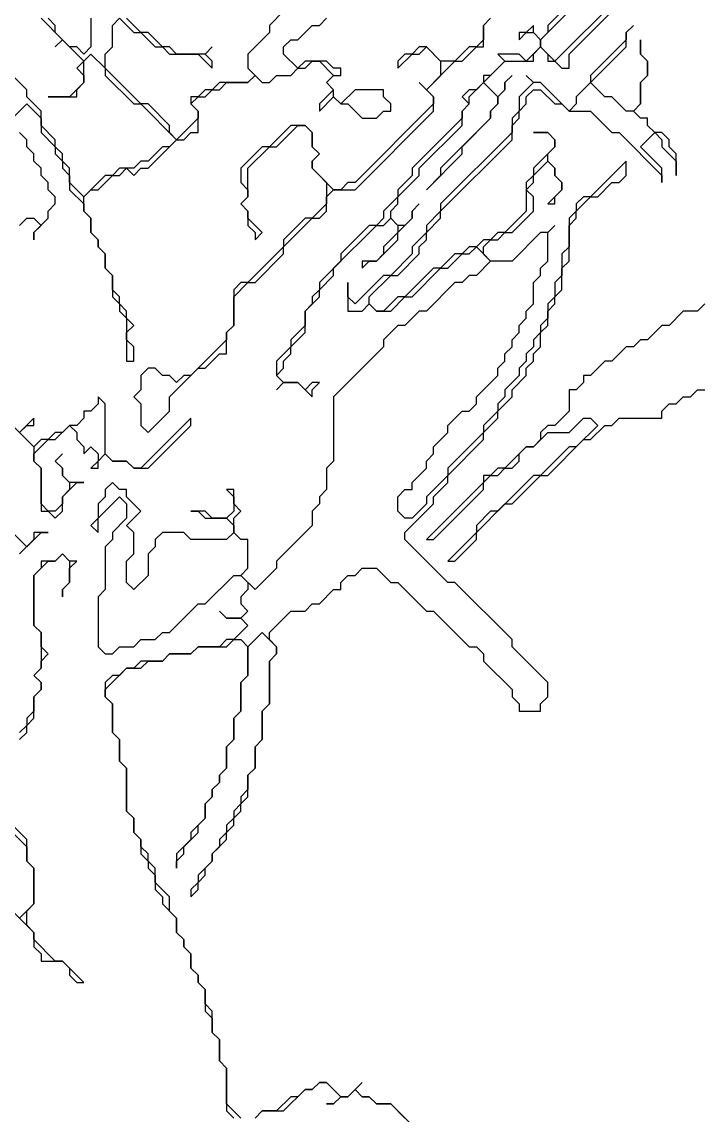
# Model space of a CAD drawing. Header units: metres. Extents: x 0 to 500, y 0 to 703.
# Drawn here: x 344.79 to 356.69, y 348.3 to 367.44 of the extents above; entities that cross this region are included whole.
import ezdxf

# ---------------------------------------------------------------- set-up
doc = ezdxf.new("R2010")
doc.units = ezdxf.units.M

msp = doc.modelspace()

# ---------------------------------------------------------------- linework, layer by layer
for points in [[(354.875, 368.25), (354, 367.375), (354, 367.25), (353.875, 367.125), (353.75, 367.25), (353.75, 367.375), (353.625, 367.25), (353.5, 367.25), (353.5, 367.125), (353.625, 367.25), (353.75, 367.25), (353.875, 367.125), (353.875, 367), (353.625, 366.75), (353.5, 366.875), (353.125, 366.875), (353.25, 366.75), (353, 366.5), (352.875, 366.5), (352.875, 366.375), (352.75, 366.25), (352.625, 366.25), (352.5, 366.125), (352.625, 366), (352.5, 365.875), (352.5, 365.75), (351.625, 364.875), (351.625, 364.75), (351.375, 364.5), (351.375, 364.375), (351.125, 364.125), (351.125, 364), (351, 363.875), (350.875, 363.875), (350.375, 363.375), (350.375, 363.25), (350, 362.875), (350, 362.75), (349.875, 362.625), (349.875, 362.5), (349.75, 362.375), (349.75, 362.125), (349.5, 361.875), (349.5, 361.75), (349.25, 361.5), (349.25, 361.25), (349.375, 361.125), (349.25, 361), (349.375, 361.125), (349.625, 361.125), (349.875, 360.875), (349.875, 361), (350, 361.125), (349.875, 361.125), (349.75, 361), (349.625, 361.125), (349.375, 361.125), (349.25, 361.25), (349.375, 361.375), (349.375, 361.5), (349.5, 361.625), (349.5, 361.75), (349.75, 362), (349.75, 362.375), (350, 362.625), (350, 362.75), (350.25, 363), (350.25, 363.125), (351, 363.875), (351.125, 363.875), (351.25, 364), (351.375, 363.875), (351.375, 363.75), (351.125, 363.5), (351.125, 363.375), (351, 363.25), (350.75, 363.25), (350.75, 363.125), (350.875, 363.25), (351, 363.25), (351.375, 363.625), (351.375, 363.75), (351.625, 364), (351.625, 364.125), (351.75, 364.25), (351.625, 364.125), (351.625, 364), (351.5, 363.875), (351.375, 363.875), (351.25, 364), (351.25, 364.125), (351.375, 364.25), (351.375, 364.375), (351.75, 364.75), (351.75, 364.875), (352.5, 365.625), (352.5, 365.875), (352.625, 366), (352.625, 366.125), (352.875, 366.375), (353.125, 366.125), (353.125, 366), (353, 365.875), (353, 365.75), (352.125, 364.875), (352.125, 364.75), (351.875, 364.5), (352.5, 365.125), (352.5, 365.25), (353, 365.75), (353, 365.875), (353.125, 366), (353.125, 366.125), (353.25, 366.25), (353.25, 366.375), (353.375, 366.5), (353.25, 366.375), (353.25, 366.25), (353.125, 366.125), (352.875, 366.375), (353.25, 366.75), (353.75, 366.75), (353.75, 366.875), (353.875, 367), (354, 366.875), (354, 366.75), (354.125, 366.75), (354.25, 366.625), (354.375, 366.625), (354.375, 366.875), (355.25, 367.75)], [(355.25, 367.875), (354.125, 366.75), (353.875, 367), (353.875, 367.125), (354.875, 368.125)], [(349.375, 367.625), (349.125, 367.375), (349.125, 367.25), (348.75, 366.875), (348.75, 366.625), (348.875, 366.5), (348.75, 366.375), (348.25, 366.375), (348.125, 366.25), (348, 366.25), (347.875, 366.125), (347.75, 366.125), (347.75, 366), (347.875, 365.875), (347.875, 365.75), (347.5, 365.375), (347.375, 365.5), (347.375, 365.625), (347, 366), (346.875, 366), (346.25, 366.625), (346.25, 366.875), (346.375, 367), (346.375, 367.375), (346.5, 367.5), (346.75, 367.25), (346.875, 367.25), (347.125, 367), (347.25, 367), (347.375, 366.875), (347.875, 366.875), (348.125, 366.625), (348.125, 366.75), (348, 366.875), (348.125, 367), (348, 366.875), (347.5, 366.875), (347.375, 367), (347.25, 367), (347, 367.25), (346.875, 367.25), (346.625, 367.5)], [(344.625, 365.75), (344.875, 366), (345.125, 365.75), (345.125, 365.5), (345.375, 365.25), (345.375, 365.125), (345.5, 365), (345.5, 364.875), (345.625, 364.75), (345.625, 364.5), (345.875, 364.25), (345.875, 364.125), (346, 364), (346, 363.75), (346.125, 363.625), (346.125, 363.5), (346.25, 363.375), (346.25, 363.125), (346.375, 363), (346.375, 362.625), (346.5, 362.5), (346.5, 362.375), (346.625, 362.25), (346.625, 361.5), (346.75, 361.5), (346.75, 361.75), (346.625, 361.875), (346.625, 362), (346.75, 362.125), (346.625, 362.25), (346.625, 362.375), (346.5, 362.5), (346.5, 362.625), (346.375, 362.75), (346.375, 363), (346.25, 363.125), (346.25, 363.375), (346.125, 363.5), (346.125, 363.625), (346, 363.75), (346, 364), (345.875, 364.125), (345.875, 364.375), (346, 364.5), (346.125, 364.5), (346.375, 364.75), (346.5, 364.75), (346.625, 364.875), (346.75, 364.75), (346.875, 364.875), (347, 364.875), (347.5, 365.375), (347.625, 365.375), (347.75, 365.5), (347.875, 365.5), (347.875, 365.875), (347.75, 366), (347.875, 366.125), (348, 366.125), (348.125, 366.25), (348.25, 366.25), (348.375, 366.375), (348.75, 366.375), (348.875, 366.5), (349, 366.375), (349.125, 366.375), (349.25, 366.5), (349.5, 366.5), (349.625, 366.625), (349.75, 366.625), (349.875, 366.75), (350, 366.75), (350.25, 366.5), (350.125, 366.375), (350.25, 366.25), (350, 366), (350, 365.875), (350.25, 366.125), (350.375, 366), (350.5, 366), (350.75, 365.75), (351, 365.75), (351.125, 365.875), (351.25, 365.875), (351.25, 366), (351.125, 366.125), (351.125, 366.25), (350.625, 366.25), (350.375, 366), (350.25, 366.125), (350.25, 366.25), (350.125, 366.375), (350.25, 366.5), (350.375, 366.5), (350.375, 366.625), (350.25, 366.625), (350.125, 366.75), (349.75, 366.75), (349.625, 366.625), (349.375, 366.875), (349.375, 367), (349.5, 367.125), (349.625, 367.125), (349.875, 367.375), (350, 367.375), (350.125, 367.5)], [(345.125, 367.5), (345.5, 367.125), (345.375, 367), (345.5, 367.125), (345.875, 366.75), (345.75, 366.625), (345.875, 366.5), (345.875, 366.375), (345.625, 366.125), (345.25, 366.125), (345.75, 366.125), (345.75, 366.25), (345.875, 366.375), (345.875, 366.75), (346, 366.875), (346.25, 366.625), (346.25, 366.5), (346.75, 366), (346.875, 366), (347.5, 365.375), (347.375, 365.25), (347.25, 365.25), (347, 365), (346.875, 365), (346.75, 364.875), (346.5, 364.875), (346.375, 364.75), (346.25, 364.75), (345.875, 364.375), (345.625, 364.625), (345.625, 364.875), (345.5, 365), (345.5, 365.125), (345.375, 365.25), (345.375, 365.375), (345.125, 365.625), (345.125, 365.875), (344.875, 366.125), (344.875, 366.25), (344.625, 366.5)], [(346, 367.5), (346, 367), (345.875, 366.875), (345.75, 367), (345.625, 367), (345.375, 367.25), (345.375, 367.375), (345.25, 367.5)], [(353, 367.5), (352.875, 367.375), (352.875, 367.125), (352.75, 367), (352.625, 367), (352.375, 366.75), (352.125, 366.75), (351.875, 367), (351.75, 367), (351.625, 366.875), (351.5, 366.875), (351.375, 366.75), (351.375, 366.625), (351.625, 366.875), (351.75, 366.875), (351.875, 367), (352.125, 366.75), (352.125, 366.5), (351.875, 366.25), (351.75, 366.375), (352, 366.125), (352, 366), (350.625, 364.625), (350.5, 364.625), (350.375, 364.5), (350.25, 364.5), (349.875, 364.875), (349.875, 365), (350, 365.125), (349.875, 365.25), (349.875, 365.5), (349.75, 365.625), (349.5, 365.625), (349.125, 365.25), (349, 365.25), (348.625, 364.875), (348.625, 364.625), (348.75, 364.5), (348.75, 364.375), (348.625, 364.25), (348.75, 364.125), (348.75, 363.875), (348.875, 363.75), (348.875, 363.625), (349, 363.75), (348.75, 364), (348.75, 364.125), (348.625, 364.25), (348.75, 364.375), (348.75, 364.875), (349.125, 365.25), (349.25, 365.25), (349.625, 365.625), (349.75, 365.625), (349.875, 365.5), (349.875, 365.25), (350, 365.125), (349.875, 365), (349.875, 364.875), (350.125, 364.625), (350.125, 364.25), (349.875, 364), (349.75, 364), (349.375, 363.625), (349.375, 363.5), (348.75, 362.875), (348.625, 362.875), (348.5, 362.75), (348.5, 362.125), (348.375, 362), (348.375, 361.875), (347.75, 361.25), (347.625, 361.25), (347.5, 361.125), (347.375, 361.25), (347.25, 361.25), (347.125, 361.375), (347, 361.375), (346.875, 361.25), (346.875, 361), (346.75, 360.875), (346.875, 360.75), (346.875, 360.375), (347, 360.25), (347.375, 360.625), (347.375, 360.875), (347.875, 361.375), (348, 361.375), (348.25, 361.625), (348.375, 361.625), (348.375, 362), (348.5, 362.125), (348.5, 362.625), (348.75, 362.875), (348.875, 362.875), (349.375, 363.375), (349.375, 363.5), (349.875, 364), (350, 364), (350.125, 364.125), (350.125, 364.375), (350.25, 364.5), (350.625, 364.5), (352, 365.875), (352, 366.125), (351.875, 366.25), (352.375, 366.75), (352.5, 366.75), (352.75, 367), (352.875, 367), (352.875, 367.375), (353, 367.5)], [(348.625, 348.25), (348.375, 348.5), (348.375, 349.125), (348.25, 349.25), (348.25, 349.625), (348.125, 349.75), (348.125, 350.125), (348, 350.25), (348, 350.5), (347.875, 350.625), (347.875, 350.75), (347.75, 350.875), (347.75, 351.125), (347.625, 351.25), (347.625, 351.375), (347.5, 351.5), (347.5, 351.75), (347.375, 351.875), (347.375, 352.125), (347.125, 352.375), (347.125, 352.625), (347, 352.75), (347, 352.875), (346.875, 353), (346.875, 353.125), (346.75, 353.25), (346.75, 353.5), (346.625, 353.625), (346.625, 354.375), (346.5, 354.5), (346.5, 354.875), (346.375, 355), (346.375, 355.5), (346.25, 355.625), (346.25, 355.75), (346.625, 356.125), (346.875, 356.125), (347, 356.25), (347.25, 356.25), (347.375, 356.375), (347.75, 356.375), (347.875, 356.5), (348.375, 356.5), (348.5, 356.625), (348.625, 356.625), (348.75, 356.5), (348.75, 356), (348.625, 355.875), (348.625, 355.375), (348.5, 355.25), (348.5, 354.875), (348.375, 354.75), (348.375, 354.375), (348.25, 354.25), (348.25, 354.125), (348.125, 354), (348.125, 353.875), (348, 353.75), (348, 353.5), (347.75, 353.25), (347.75, 353.125), (347.5, 352.875), (347.5, 352.625), (347.5, 352.75), (347.625, 352.875), (347.625, 353), (347.875, 353.25), (347.875, 353.375), (348, 353.5), (348, 353.75), (348.125, 353.875), (348.125, 354), (348.25, 354.125), (348.25, 354.25), (348.375, 354.375), (348.375, 354.75), (348.5, 354.875), (348.5, 355.25), (348.625, 355.375), (348.625, 355.875), (348.75, 356), (348.75, 356.5), (349, 356.75), (349.25, 356.5), (349.25, 356.375), (349.125, 356.25), (349.125, 355.5), (349, 355.375), (349, 354.875), (348.875, 354.75), (348.875, 354.375), (348.75, 354.25), (348.75, 354), (348.625, 353.875), (348.625, 353.75), (348.5, 353.625), (348.5, 353.5), (348.375, 353.375), (348.375, 353.25), (348.25, 353.125), (348.25, 353), (348.125, 352.875), (348.125, 352.75), (347.875, 352.5), (347.875, 352.375), (347.75, 352.25), (347.75, 352.125), (347.875, 352.25), (347.875, 352.375), (348, 352.5), (348, 352.625), (348.125, 352.75), (348.125, 352.875), (348.375, 353.125), (348.375, 353.25), (348.5, 353.375), (348.5, 353.5), (348.625, 353.625), (348.625, 353.75), (348.75, 353.875), (348.75, 354.25), (348.875, 354.375), (348.875, 354.75), (349, 354.875), (349, 355.375), (349.125, 355.5), (349.125, 356.25), (349.25, 356.375), (349.25, 356.5), (349.125, 356.625), (349.125, 356.75), (349.5, 357.125), (349.75, 357.125), (349.875, 357.25), (350, 357.25), (350.25, 357.5), (350.375, 357.5), (350.375, 357.625), (350.5, 357.75), (350.625, 357.75), (350.75, 357.875), (351, 357.875), (351.25, 357.625), (351.375, 357.625), (351.875, 357.125), (352, 357.125), (352.625, 356.5), (352.75, 356.5), (352.875, 356.375), (352.875, 356.25), (353.375, 355.75), (353.375, 355.625), (353.5, 355.5), (353.5, 355.375), (353.875, 355.375), (353.875, 355.5), (354, 355.625), (354, 355.875), (353.375, 356.5), (353.375, 356.625), (352.375, 357.625), (352.25, 357.625), (351.5, 358.375), (351.5, 358.5), (352, 359), (352, 359.125), (352.25, 359.375), (352.25, 359.5), (352.875, 360.125), (352.875, 360.25), (353.125, 360.5), (353.125, 360.625), (353.375, 360.875), (353.375, 361), (353.625, 361.25), (353.625, 361.375), (353.75, 361.5), (353.75, 361.625), (353.875, 361.75), (353.875, 362), (354, 362.125), (354, 362.375), (354.125, 362.5), (354.125, 362.625), (354.25, 362.75), (354.25, 363.125), (354.375, 363.25), (354.375, 363.875), (354.5, 364), (354.5, 364.125), (354.75, 364.375), (354.875, 364.375), (355.125, 364.625), (355.25, 364.625), (355.375, 364.75), (355.375, 365), (354.75, 364.375), (354.625, 364.375), (354.5, 364.25), (354.5, 364.125), (354.375, 364), (354.375, 363.5), (354.25, 363.375), (354.25, 363), (354.125, 362.875), (354.125, 362.625), (354, 362.5), (354, 362.25), (353.875, 362.125), (353.875, 362), (353.75, 361.875), (353.75, 361.75), (353.625, 361.625), (353.625, 361.5), (353.5, 361.375), (353.5, 361.25), (353.25, 361), (353.25, 360.875), (353.125, 360.75), (353.125, 360.625), (352.875, 360.375), (352.875, 360.25), (352.25, 359.625), (352.25, 359.5), (351.875, 359.125), (351.875, 359), (351.625, 358.75), (351.5, 358.75), (351.375, 358.875), (351.375, 359.125), (351.5, 359.25), (351.625, 359.25), (351.625, 359.375), (351.875, 359.625), (351.875, 359.75), (352, 359.875), (352, 360), (352.25, 360.25), (352.25, 360.375), (352.5, 360.625), (352.625, 360.625), (352.75, 360.75), (352.75, 360.875), (353.125, 361.25), (353.125, 361.375), (353.25, 361.5), (353.25, 361.625), (353.375, 361.75), (353.375, 361.875), (353.5, 362), (353.5, 362.125), (353.625, 362.25), (353.625, 362.375), (353.75, 362.5), (353.75, 362.875), (353.875, 363), (353.875, 363.125), (354, 363.25), (354, 363.75), (354.125, 363.875), (354, 363.75), (353.875, 363.75), (353.375, 363.25), (353, 363.25), (352.875, 363.375), (352.875, 363.5), (353, 363.625), (353.125, 363.625), (353.25, 363.75), (353.375, 363.75), (353.75, 364.125), (353.75, 364.375), (353.625, 364.5), (353.75, 364.625), (353.75, 364.75), (354, 365), (354.125, 364.875), (354.125, 364.75), (354.25, 364.625), (354.25, 364.5), (354, 364.25), (354.125, 364.25), (354.125, 364.375), (354.25, 364.5), (354.25, 364.625), (354.125, 364.75), (354.125, 364.875), (354, 365), (354, 365.125), (354.125, 365.25), (354.125, 365.375), (354, 365.5), (353.75, 365.5), (354, 365.5), (354.125, 365.375), (354.125, 365.25), (353.75, 364.875), (353.75, 364.75), (353.625, 364.625), (353.625, 364.125), (353.25, 363.75), (353.125, 363.75), (353, 363.625), (352.875, 363.625), (352.75, 363.5), (352.625, 363.5), (352.5, 363.375), (352.375, 363.375), (352.125, 363.125), (352, 363.125), (351.5, 362.625), (351.375, 362.625), (351.125, 362.375), (351, 362.375), (350.875, 362.5), (350.875, 362.625), (351.25, 363), (351.375, 363), (351.75, 363.375), (351.75, 363.5), (351.875, 363.625), (351.875, 363.75), (352.125, 364), (352.125, 364.125), (353.375, 365.375), (353.375, 365.625), (353.5, 365.75), (353.5, 365.875), (353.625, 366), (353.625, 366.125), (353.75, 366.25), (353.875, 366.25), (354.125, 366), (354.25, 366), (354.375, 365.875), (354.75, 365.875), (355.125, 365.5), (355.25, 365.5), (356, 364.75), (356, 364.625), (356, 364.875), (355.625, 365.25), (355.875, 365.5), (356, 365.375), (356, 365.25), (356.25, 365), (356.25, 364.75), (356.25, 365.125), (356.125, 365.25), (356.125, 365.375), (356, 365.5), (355.875, 365.5), (355.75, 365.625), (355.75, 365.75), (355.625, 365.75), (355.5, 365.875), (355.625, 366), (355.625, 366.375), (355.75, 366.5), (355.75, 366.75), (355.625, 366.875), (355.625, 367.125), (355.625, 366.875), (355.75, 366.75), (355.75, 366.5), (355.625, 366.375), (355.625, 366), (355.5, 365.875), (355.375, 365.875), (355.125, 366.125), (355, 366.125), (354.75, 366.375), (355.375, 367), (355.375, 367.25), (355.5, 367.375), (355.375, 367.25), (355.375, 367.125), (354.75, 366.5), (354.75, 366.375), (354.5, 366.125), (354.5, 366), (354.375, 365.875), (353.875, 366.375), (353.75, 366.375), (353.625, 366.5), (353.75, 366.375), (353.5, 366.125), (353.5, 365.875), (353.375, 365.75), (353.375, 365.5), (352.125, 364.25), (352.125, 364.125), (351.875, 363.875), (351.875, 363.75), (351.625, 363.5), (351.625, 363.375), (351.25, 363), (351.125, 363), (350.625, 362.5), (350.5, 362.625), (350.5, 362.875), (350.5, 362.375), (350.75, 362.375), (350.875, 362.5), (351, 362.375), (351.25, 362.375), (351.5, 362.625), (351.625, 362.625), (352.125, 363.125), (352.25, 363.125), (352.5, 363.375), (352.625, 363.375), (352.75, 363.5), (353, 363.25), (352.75, 363), (352.625, 363), (352.5, 362.875), (352.375, 362.875), (351.875, 362.375), (351.75, 362.375), (351.5, 362.125), (351.375, 362.125), (351.125, 361.875), (351.125, 361.75), (350.25, 360.875), (350.25, 359.75), (350.125, 359.625), (350.125, 359.25), (350, 359.125), (350, 359), (349.875, 358.875), (349.875, 358.625), (349.25, 358), (349.25, 357.875), (348.875, 357.5), (348.625, 357.75), (348.75, 357.875), (348.75, 358.375), (348.625, 358.375), (348.5, 358.5), (348.5, 358.75), (348.625, 358.875), (348.5, 359), (348.5, 359.25), (348.375, 359.25), (348.5, 359.125), (348.5, 358.875), (348.375, 358.75), (348.125, 358.75), (348, 358.875), (347.75, 358.875), (347.875, 358.875), (348, 358.75), (348.375, 358.75), (348.5, 358.625), (348.5, 358.5), (348.375, 358.375), (347.75, 358.375), (347.625, 358.5), (347.25, 358.5), (347.125, 358.375), (347.125, 358.25), (347, 358.125), (347, 357.75), (346.75, 357.5), (346.625, 357.625), (346.625, 358), (346.75, 358.125), (346.75, 358.5), (346.625, 358.625), (346.875, 358.875), (346.625, 359.125), (346.625, 359.25), (346.5, 359.25), (346.375, 359.375), (346.25, 359.25), (346.25, 359.125), (346.125, 359), (346.125, 358.75), (346, 358.625), (346.125, 358.5), (346.125, 358.75), (346.5, 359.125), (346.625, 359), (346.625, 358.75), (346.375, 358.5), (346.375, 358.375), (346.25, 358.25), (346.25, 357.5), (346.125, 357.375), (346.125, 356.5), (346.25, 356.375), (346.375, 356.375), (346.5, 356.5), (346.75, 356.5), (346.875, 356.625), (347.125, 356.625), (347.25, 356.75), (347.375, 356.75), (347.875, 357.25), (348, 357.25), (348.5, 357.75), (348.625, 357.75), (348.75, 357.625), (348.75, 357.5), (348.625, 357.375), (348.625, 357.25), (348.75, 357.125), (348.625, 357), (348.375, 357), (348.25, 357.125), (348.375, 357), (348.625, 357), (348.75, 356.875), (348.5, 356.625), (348.375, 356.625), (348.25, 356.5), (347.875, 356.5), (347.75, 356.375), (347.375, 356.375), (347.25, 356.25), (346.875, 356.25), (346.75, 356.125), (346.625, 356.125), (346.5, 356), (346.375, 356), (346.25, 355.875), (346.25, 355.625), (346.375, 355.5), (346.375, 355), (346.5, 354.875), (346.5, 354.5), (346.625, 354.375), (346.625, 353.625), (346.75, 353.5), (346.75, 353.25), (346.875, 353.125), (346.875, 352.875), (347, 352.75), (347, 352.625), (347.125, 352.5), (347.125, 352.25), (347.25, 352.125), (347.25, 352), (347.5, 351.75), (347.5, 351.5), (347.625, 351.375), (347.625, 351.25), (347.75, 351.125), (347.75, 350.875), (347.875, 350.75), (347.875, 350.625), (348, 350.5), (348, 350.125), (348.125, 350), (348.125, 349.75), (348.25, 349.625), (348.25, 349.25), (348.375, 349.125), (348.375, 348.375), (348.5, 348.25)], [(344.75, 363.875), (344.875, 364), (345, 364), (345.125, 363.875), (345, 363.75), (345, 363.625), (345, 363.75), (345.25, 364), (345.25, 364.125), (345.375, 364.25), (345.375, 364.375), (345.25, 364.5), (345.25, 364.625), (345.125, 364.75), (345.125, 364.875), (345, 365), (345, 365.125), (344.875, 365.25), (344.875, 365.375), (344.75, 365.5)], [(356.75, 362.5), (356.625, 362.375), (356.375, 362.375), (356.125, 362.125), (356, 362.125), (355.75, 361.875), (355.625, 361.875), (355.5, 361.75), (355.375, 361.75), (355.125, 361.5), (355, 361.5), (354.75, 361.25), (354.625, 361.25), (354.625, 361.125), (354.5, 361), (354.375, 361), (354.375, 360.625), (354.125, 360.375), (354, 360.375), (353.875, 360.25), (353.875, 360.125), (353.75, 360), (353.625, 360), (353.25, 359.625), (353.125, 359.625), (353, 359.5), (352.875, 359.5), (352.875, 359.375), (351.875, 358.375), (352, 358.375), (352.875, 359.25), (352.875, 359.375), (353, 359.5), (353.125, 359.5), (353.25, 359.625), (353.375, 359.625), (353.5, 359.75), (353.5, 359.875), (353.625, 360), (353.75, 360), (354, 360.25), (354.375, 360.25), (354.625, 360.5), (354.75, 360.5), (354.875, 360.375), (354.5, 360), (354.375, 360), (353.875, 359.5), (353.75, 359.5), (353.125, 358.875), (353, 358.875), (352.75, 358.625), (352.75, 358.5), (352.25, 358), (352.375, 358), (352.75, 358.375), (352.75, 358.5), (353.25, 359), (353.375, 359), (353.875, 359.5), (354, 359.5), (354.625, 360.125), (354.75, 360.125), (355, 360.375), (355.125, 360.375), (355.25, 360.5), (356, 360.5), (356, 360.625), (356.125, 360.75), (356.25, 360.75), (356.375, 360.875), (356.5, 360.875), (356.625, 361), (356.75, 361)], [(344.625, 360.375), (345, 360), (345, 359.75), (345.125, 359.625), (345.125, 358.875), (345.25, 358.875), (345.375, 358.75), (345.5, 358.875), (345.5, 359.125), (345.75, 359.375), (345.875, 359.375), (345.625, 359.375), (345.5, 359.5), (345.5, 359.625), (345.375, 359.75), (345.5, 359.875), (345.375, 359.75), (345.5, 359.625), (345.5, 359.5), (345.625, 359.375), (345.625, 359.25), (345.5, 359.125), (345.5, 359), (345.375, 358.875), (345.25, 358.875), (345.125, 359), (345.125, 359.625), (345, 359.75), (345, 359.875), (345.25, 360.125), (345.375, 360.125), (345.625, 360.375), (345.75, 360.25), (345.75, 360.125), (345.875, 360), (345.875, 359.875), (346, 360), (346.125, 359.875), (346.125, 359.75), (346, 359.625), (346.125, 359.625), (346.125, 359.75), (346.25, 359.875), (346.375, 359.75), (346.625, 359.75), (346.75, 359.625), (347, 359.625), (347.75, 360.375), (347.75, 360.5), (346.875, 359.625), (346.75, 359.625), (346.625, 359.75), (346.375, 359.75), (346.25, 359.875), (346.25, 360.75), (346.125, 360.875), (346.125, 360.75), (346, 360.625), (345.875, 360.625), (345.875, 360.5), (345.75, 360.375), (345.625, 360.375), (345.5, 360.25), (345.375, 360.25), (345.25, 360.125), (345.125, 360.125), (345, 360), (344.75, 360.25), (344.875, 360.375), (345, 360.375), (345, 360.5), (344.75, 360.25)], [(344.75, 358.125), (345.125, 358.5), (345.25, 358.5), (345, 358.5), (345, 358.375), (344.875, 358.25), (344.625, 358.5)], [(344.75, 354.875), (344.875, 355), (344.875, 355.125), (345, 355.25), (345, 355.625), (345.125, 355.75), (345.125, 355.875), (345, 356), (345.125, 356.125), (345.125, 356.25), (345.25, 356.375), (345.125, 356.5), (345.125, 356.75), (345, 356.875), (345, 357.75), (345.25, 358), (345.375, 358), (345.5, 358.125), (345.625, 358), (345.625, 357.625), (345.5, 357.5), (345.5, 357.375), (345.5, 357.5), (345.625, 357.625), (345.625, 357.875), (345.75, 358), (345.625, 358), (345.5, 358.125), (345.375, 358), (345.125, 358), (345.125, 357.875), (345, 357.75), (345, 356.875), (345.125, 356.75), (345.125, 356.125), (345, 356), (345.125, 355.875), (345.125, 355.75), (345, 355.625), (345, 355.375), (344.875, 355.25), (344.875, 355.125), (344.75, 355)], [(344.125, 352.375), (345, 351.5), (345, 351.25), (345.125, 351.125), (345.125, 351), (345.5, 351), (345.625, 350.875), (345.625, 350.75), (345.75, 350.625), (345.875, 350.625), (345.5, 351), (345.375, 351), (345, 351.375), (345, 351.5), (344.875, 351.625), (344.875, 351.875), (345, 352), (345, 352.625), (344.875, 352.75), (344.875, 353.125), (344.625, 353.375)], [(344.625, 353.25), (344.875, 353), (344.875, 352.75), (345, 352.625), (345, 352), (344.75, 351.75)], [(348.875, 348.25), (349, 348.375), (349.375, 348.375), (349.75, 348.75), (349.875, 348.75), (350, 348.875), (350.125, 348.875), (350.375, 348.625), (350.25, 348.5), (350.125, 348.5), (350.25, 348.5), (350.375, 348.625), (350.5, 348.625), (350.625, 348.75), (350.75, 348.625), (350.875, 348.625), (351, 348.5), (351.25, 348.5), (351.5, 348.25)], [(352, 347.75), (351.25, 348.5), (351, 348.5), (350.875, 348.625), (350.75, 348.625), (350.625, 348.75), (350.75, 348.875), (350.5, 348.625), (350.375, 348.625), (350.125, 348.875), (350, 348.875), (349.875, 348.75), (349.75, 348.75), (349.625, 348.625), (349.5, 348.625), (349.25, 348.375), (349, 348.375), (348.875, 348.25)]]:
    msp.add_lwpolyline(points)

doc.saveas('drawing.dxf')
